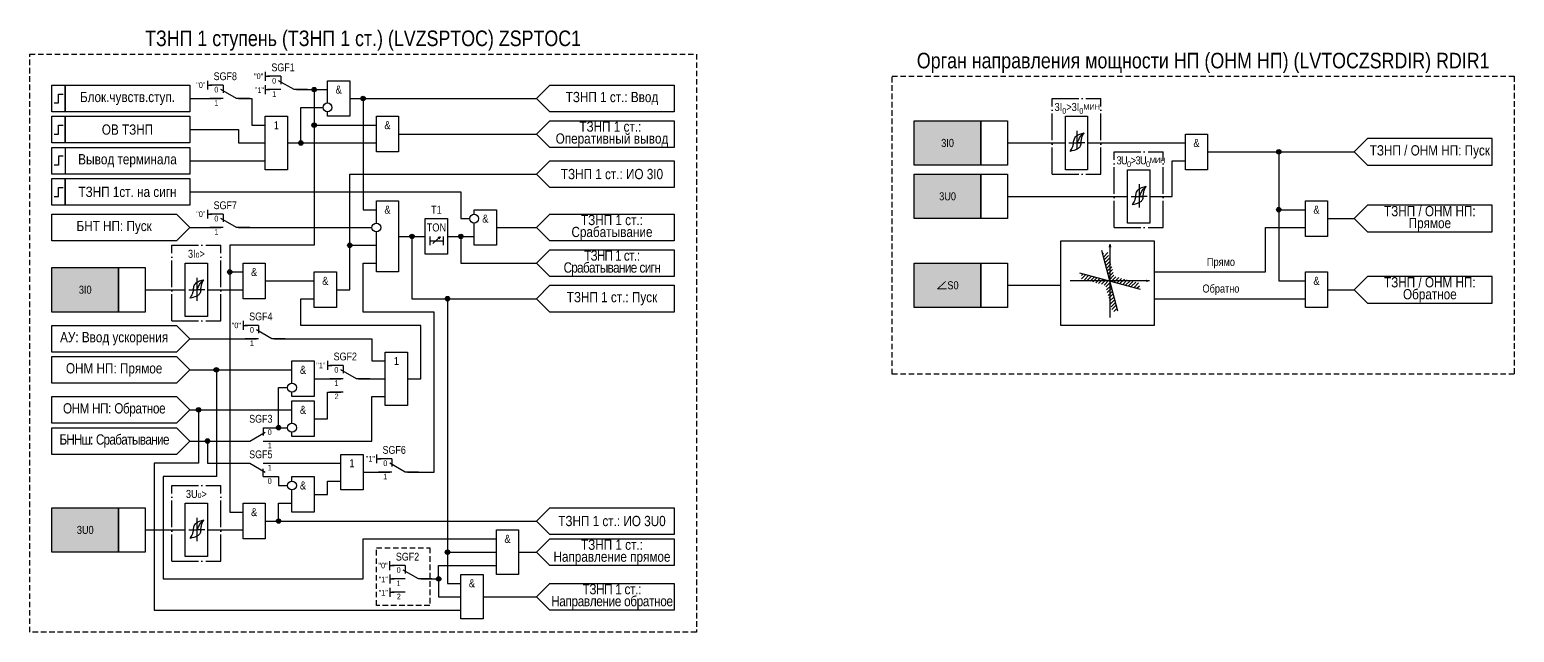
# Model space of a CAD drawing. Header units: millimetres. Extents: x -57 to 2715, y -449 to 291.
# Drawn here: x 568 to 902, y 156 to 291.5 of the extents above; entities that cross this region are included whole.
import ezdxf
from ezdxf.enums import TextEntityAlignment as Align

# ---------------------------------------------------------------- set-up
doc = ezdxf.new("R2010")
doc.units = ezdxf.units.MM
doc.linetypes.add('ACAD_ISO04W100', pattern=[30, 24, -3, 0, -3])
doc.linetypes.add('штриховая2', pattern=[0.375, 0.25, -0.125])
doc.layers.add('TEXT', color=7, linetype='Continuous', lineweight=25)
doc.layers.add('Основная', color=7, linetype='Continuous')
doc.styles.add('1.8_Gost_RD', font='ARIALN.TTF', dxfattribs={"height": 1.8})
doc.styles.add('2.5_Gost_RD', font='ARIALN.TTF', dxfattribs={"height": 2.5})
doc.styles.add('3.5_Gost_RD', font='ARIALN.TTF', dxfattribs={"height": 3.5})
doc.styles.add('Вывод', font='ARIALN.TTF', dxfattribs={"height": 2.5})
doc.styles.add('Компонент', font='ARIALN.TTF', dxfattribs={"height": 3.5})

# ---------------------------------------------------------------- blocks, each defined once
blk = doc.blocks.new('*U70')
at = {"layer": 'Основная', "linetype": 'ACAD_ISO04W100', "ltscale": 0.25}
for p, q in [((0, 0), (11, 0)), ((0, -17), (0, 0)), ((11, -17), (11, 0)), ((0, -17), (11, -17))]:
    blk.add_line(p, q, dxfattribs=at)
at = {"layer": 'Основная', "style": 'Компонент'}
blk.add_attdef('ОУ', text='', height=3.5, dxfattribs=at).set_placement((11, 0), align=Align.MIDDLE_CENTER)
blk = doc.blocks.new('*U80')
at = {"layer": 'Основная', "color": 0}
blk.add_line((0, 0), (7, 4), dxfattribs=at)
at = {"layer": 'Основная', "ltscale": 0.35}
blk.add_line((6, 6), (6, 2.5), dxfattribs=at)
blk = doc.blocks.new('*U92')
at = {"layer": 'Основная', "color": 0}
for p, q in [((-3, 6), (-9, 6)), ((-3, 0), (-9, 0)), ((9, 0), (3, 0))]:
    blk.add_line(p, q, dxfattribs=at)
at = {"layer": 'Основная', "color": 0, "ltscale": 0.25, "xscale": -1}
blk.add_blockref('*U80', (3, 0), dxfattribs=at)
at = {"layer": 'Основная'}
for tag, height, style, p in [('В1', 2.5, 'Вывод', (-13, 6)), ('ОУ', 3.5, 'Компонент', (-2, 10)), ('В2', 2.5, 'Вывод', (-6, 4)), ('В3', 2.5, 'Вывод', (-6, -2))]:
    blk.add_attdef(tag, text='', height=height, dxfattribs=dict(at, style=style)).set_placement(p, align=Align.MIDDLE_CENTER)
blk = doc.blocks.new('Точка')
at = {"ltscale": 100}
h = blk.add_hatch(color=256, dxfattribs=at)
h.dxf.hatch_style = 1
edge = h.paths.add_edge_path()
edge.add_arc((0, 0), 0.5, 0, 360)
blk.add_circle((0, 0), 0.5, dxfattribs=at)
blk = doc.blocks.new('*U95')
at = {"layer": 'Основная', "color": 0}
for p, q in [((-9, 0), (-3, 0)), ((3, 6), (9, 6)), ((3, 0), (9, 0))]:
    blk.add_line(p, q, dxfattribs=at)
at = {"layer": 'Основная', "color": 0, "ltscale": 0.25}
blk.add_blockref('*U80', (-3, 0), dxfattribs=at)
at = {"layer": 'Основная'}
for tag, height, style, p in [('В2', 2.5, 'Вывод', (6, 8)), ('В1', 2.5, 'Вывод', (14, 6)), ('В3', 2.5, 'Вывод', (6, 2)), ('ОУ', 3.5, 'Компонент', (2, -4))]:
    blk.add_attdef(tag, text='', height=height, dxfattribs=dict(at, style=style)).set_placement(p, align=Align.MIDDLE_CENTER)
blk = doc.blocks.new('*U94')
at = {"layer": 'Основная', "color": 0}
for p, q in [((-3, 6), (-9, 6)), ((-3, 0), (-9, 0)), ((9, 0), (3, 0))]:
    blk.add_line(p, q, dxfattribs=at)
at = {"layer": 'Основная', "color": 0, "ltscale": 0.25, "xscale": -1}
blk.add_blockref('*U80', (3, 0), dxfattribs=at)
at = {"layer": 'Основная'}
for tag, height, style, p in [('В1', 2.5, 'Вывод', (-12.69, 6)), ('ОУ', 3.5, 'Компонент', (-2, 10)), ('В2', 2.5, 'Вывод', (-6, 4)), ('В3', 2.5, 'Вывод', (-6, -2))]:
    blk.add_attdef(tag, text='', height=height, dxfattribs=dict(at, style=style)).set_placement(p, align=Align.MIDDLE_CENTER)
blk = doc.blocks.new('*U93')
at = {"layer": 'Основная', "color": 0}
for p, q in [((-9, 0), (-3, 0)), ((3, 6), (9, 6)), ((3, 0), (9, 0))]:
    blk.add_line(p, q, dxfattribs=at)
at = {"layer": 'Основная', "color": 0, "ltscale": 0.25}
blk.add_blockref('*U80', (-3, 0), dxfattribs=at)
at = {"layer": 'Основная'}
for tag, height, style, p in [('ОУ', 3.5, 'Компонент', (2, 10)), ('В1', 2.5, 'Вывод', (13, 6)), ('В2', 2.5, 'Вывод', (6, 4)), ('В3', 2.5, 'Вывод', (6, -2))]:
    blk.add_attdef(tag, text='', height=height, dxfattribs=dict(at, style=style)).set_placement(p, align=Align.MIDDLE_CENTER)
blk = doc.blocks.new('*U90')
at = {"layer": 'Основная', "linetype": 'ACAD_ISO04W100', "ltscale": 0.25}
for p, q in [((0, 0), (11, 0)), ((0, -17), (0, 0)), ((11, -17), (11, 0)), ((0, -17), (11, -17))]:
    blk.add_line(p, q, dxfattribs=at)
at = {"layer": 'Основная', "style": 'Компонент'}
blk.add_attdef('ОУ', text='', height=3.5, dxfattribs=at).set_placement((11, 0), align=Align.MIDDLE_CENTER)

msp = doc.modelspace()

# ---------------------------------------------------------------- hatches: boundary and pattern name
at = {"ltscale": 100, "true_color": 0xef8637}
h = msp.add_hatch(color=30, dxfattribs=at)
h.dxf.hatch_style = 1
h.paths.add_polyline_path([(767, 271), (782, 271), (782, 261), (767, 261)])
h = msp.add_hatch(color=30, dxfattribs=at)
h.dxf.hatch_style = 1
h.paths.add_polyline_path([(767, 259), (782, 259), (782, 249), (767, 249)])
at = {"ltscale": 100}
h = msp.add_hatch(dxfattribs=at)
h.set_pattern_fill('ANSI31', color=256, scale=0.18)
h.set_pattern_definition([(45, (-323, 51), (-0.40411153, 0.40411153), [])])
edge = h.paths.add_edge_path()
edge.add_line((817.7049, 234.4714), (812, 236))
edge.add_line((812, 236), (810.5637, 241.3604))
edge.add_arc((811.0699, 234.7392), 6.6405, 94.371739, 105)
edge.add_line((809.3512, 241.1534), (811, 235))
edge.add_line((811, 235), (817.5406, 233.2474))
edge.add_arc((811.0699, 234.7392), 6.6405, 347.017688, 357.688134)
edge = h.paths.add_edge_path()
edge.add_line((804.471, 235.4815), (810, 234))
edge.add_line((810, 234), (811.5761, 228.1181))
edge.add_arc((811.0699, 234.7392), 6.6405, 274.371739, 285)
edge.add_line((812.7886, 228.325), (811, 235))
edge.add_line((811, 235), (804.7201, 236.6827))
edge.add_arc((811.0699, 234.7392), 6.6405, 162.982312, 173.582199)
h = msp.add_hatch(color=256, dxfattribs=at)
h.dxf.hatch_style = 1
h.paths.add_polyline_path([(811, 243.2509), (810.8811, 242.5589, -0.30517304), (811.0027, 242.6415)])
h.paths.add_polyline_path([(811, 243.2509), (811.0027, 242.6415, -0.30517304), (811.1249, 242.56)])
at = {"ltscale": 100, "true_color": 0xef8637}
h = msp.add_hatch(color=30, dxfattribs=at)
h.dxf.hatch_style = 1
h.paths.add_polyline_path([(573, 238), (588, 238), (588, 228), (573, 228)])
h = msp.add_hatch(color=30, dxfattribs=at)
h.dxf.hatch_style = 1
h.paths.add_polyline_path([(767, 239), (782, 239), (782, 229), (767, 229)])
at = {"ltscale": 100}
h = msp.add_hatch(color=256, dxfattribs=at)
h.dxf.hatch_style = 1
h.paths.add_polyline_path([(819.9352, 235), (819.2433, 235.1194, -0.30517304), (819.3258, 234.9978)])
h.paths.add_polyline_path([(819.9352, 235), (819.3258, 234.9978, -0.30517304), (819.2442, 234.8756)])
at = {"ltscale": 100, "true_color": 0xef8637}
h = msp.add_hatch(color=30, dxfattribs=at)
h.dxf.hatch_style = 1
h.paths.add_polyline_path([(573, 184), (588, 184), (588, 174), (573, 174)])

# ---------------------------------------------------------------- linework, layer by layer
at = {"ltscale": 100}
for p, q in [((621, 282), (621, 280)), ((621, 281), (622, 281)), ((608, 280), (608, 278)), ((608, 279), (609, 279)), ((621, 279), (621, 277)), ((621, 278), (622, 278)), ((860, 264), (866, 264)), ((608, 251), (608, 249)), ((608, 250), (609, 250)), ((860, 249), (866, 249)), ((658.6716, 243.4146), (660.3426, 244.9005)), ((660.3426, 244.9005), (659.8206, 244.6777)), ((660.3426, 244.9005), (660.0758, 244.4341)), ((812.8301, 228.1699), (809.1699, 241.8301)), ((811, 243.2509), (810.8811, 242.5589)), ((811, 243.2509), (811, 226.7491)), ((811, 243.2509), (811.1249, 242.56)), ((788, 234), (800, 234)), ((819.9352, 235), (802.0648, 235)), ((804.1699, 236.8301), (817.8301, 233.1699)), ((819.9352, 235), (819.2433, 235.1194)), ((819.9352, 235), (819.2442, 234.8756)), ((603.7865, 233.0009), (605.6014, 233.0009)), ((607.4163, 233.0028), (605.6014, 233.0009)), ((860, 233), (866, 233)), ((616, 226), (616, 224)), ((616, 225), (617, 225)), ((635, 217), (635, 215)), ((635, 216), (636, 216)), ((638.5, 210), (635.5, 210)), ((646, 196), (646, 194)), ((646, 195), (647, 195)), ((603.7865, 179.0009), (605.6014, 179.0009)), ((607.4163, 179.0028), (605.6014, 179.0009)), ((649, 170), (649, 172)), ((649, 171), (650, 171)), ((649, 169), (649, 167)), ((649, 168), (650, 168)), ((649, 166), (649, 164)), ((649, 165), (650, 165)), ((652.5, 165), (649.5, 165))]:
    msp.add_line(p, q, dxfattribs=at)
for p, q in [((803.6, 268.72), (803.6, 264.52)), ((817.6, 256.72), (817.6, 251.52)), ((605.6, 235.72), (605.6, 230.52)), ((605.6, 181.72), (605.6, 176.52))]:
    msp.add_line(p, q)
at = {"color": 7, "ltscale": 100}
for p, q in [((801.7865, 266.0009), (803.6014, 266.0009)), ((802.8108, 266), (804.491, 266)), ((805.4163, 266.0028), (803.6014, 266.0009)), ((815.7865, 254.0009), (817.6014, 254.0009)), ((816.8108, 254), (818.491, 254)), ((819.4163, 254.0028), (817.6014, 254.0009))]:
    msp.add_line(p, q, dxfattribs=at)
at = {"linetype": 'штриховая2', "ltscale": 5}
for points in [[(568, 286), (718, 286), (718, 156), (568, 156)], [(646, 175), (658, 175), (658, 162), (646, 162)]]:
    msp.add_lwpolyline(points, close=True, dxfattribs=at)
at = {"color": 7, "linetype": 'штриховая2', "ltscale": 5}
msp.add_lwpolyline([(762, 281), (902, 281), (902, 214), (762, 214)], close=True, dxfattribs=at)
at = {"ltscale": 100}
for points in [[(573, 279), (576, 279), (576, 273), (573, 273)], [(576, 279), (604, 279), (604, 273), (576, 273)], [(713, 279), (713, 273), (685, 273), (682, 276), (685, 279)], [(573, 272), (576, 272), (576, 266), (573, 266)], [(576, 272), (604, 272), (604, 266), (576, 266)], [(621, 272), (626, 272), (626, 260), (621, 260)], [(646, 272), (651, 272), (651, 264), (646, 264)], [(713, 265), (685, 265), (682, 268), (685, 271), (713, 271)], [(767, 271), (782, 271), (782, 261), (767, 261)], [(782, 271), (788, 271), (788, 261), (782, 261)], [(801, 272), (806, 272), (806, 260), (801, 260)], [(828, 268), (833, 268), (833, 260), (828, 260)], [(573, 265), (576, 265), (576, 259), (573, 259)], [(573, 265), (604, 265), (604, 259), (573, 259)], [(897, 261), (897, 267), (869, 267), (866, 264), (869, 261)], [(713, 262), (713, 256), (685, 256), (682, 259), (685, 262)], [(573, 258), (576, 258), (576, 252), (573, 252)], [(576, 258), (604, 258), (604, 252), (576, 252)], [(767, 259), (782, 259), (782, 249), (767, 249)], [(782, 259), (788, 259), (788, 249), (782, 249)], [(815, 260), (820, 260), (820, 248), (815, 248)], [(855, 253), (860, 253), (860, 245), (855, 245)], [(869, 252), (866, 249), (869, 246), (897, 246), (897, 252)], [(601, 250), (604, 247), (601, 244), (573, 244), (573, 250)], [(657, 249), (662, 249), (662, 241), (657, 241)], [(682, 247), (685, 250), (713, 250), (713, 244), (685, 244)], [(800, 244), (821, 244), (821, 225), (800, 225)], [(682, 239), (685, 242), (713, 242), (713, 236), (685, 236)], [(573, 238), (588, 238), (588, 228), (573, 228)], [(588, 238), (594, 238), (594, 228), (588, 228)], [(603, 239), (608, 239), (608, 227), (603, 227)], [(616, 239), (621, 239), (621, 231), (616, 231)], [(767, 239), (782, 239), (782, 229), (767, 229)], [(782, 239), (788, 239), (788, 229), (782, 229)], [(632, 237), (637, 237), (637, 229), (632, 229)], [(682, 231), (685, 234), (713, 234), (713, 228), (685, 228)], [(855, 237), (860, 237), (860, 229), (855, 229)], [(897, 230), (897, 236), (869, 236), (866, 233), (869, 230)], [(601, 225), (604, 222), (601, 219), (573, 219), (573, 225)], [(601, 218), (604, 215), (601, 212), (573, 212), (573, 218)], [(648, 219), (653, 219), (653, 207), (648, 207)], [(601, 209), (604, 206), (601, 203), (573, 203), (573, 209)], [(601, 202), (604, 199), (601, 196), (573, 196), (573, 202)], [(638, 196), (643, 196), (643, 188), (638, 188)], [(573, 184), (588, 184), (588, 174), (573, 174)], [(588, 184), (594, 184), (594, 174), (588, 174)], [(603, 185), (608, 185), (608, 173), (603, 173)], [(616, 185), (621, 185), (621, 177), (616, 177)], [(713, 184), (713, 178), (685, 178), (682, 181), (685, 184)], [(673, 179), (678, 179), (678, 169), (673, 169)], [(713, 177), (713, 171), (685, 171), (682, 174), (685, 177)], [(665, 169), (670, 169), (670, 159), (665, 159)], [(682, 164), (685, 167), (713, 167), (713, 161), (685, 161)]]:
    msp.add_lwpolyline(points, close=True, dxfattribs=at)
for points in [[(628, 278), (632, 278), (632, 243), (613, 243), (613, 237), (616, 237)], [(628, 278), (632, 278), (632, 243), (613, 243), (613, 183), (616, 183)], [(628, 278), (635, 278)], [(628, 278), (632, 278), (632, 270), (646, 270)], [(635, 275), (635, 280), (640, 280), (640, 272), (635, 272), (635, 273)], [(604, 276), (611, 276)], [(615, 276), (618, 276), (618, 270), (621, 270)], [(626, 266), (629, 266), (629, 274), (634, 274)], [(640, 276), (682, 276)], [(640, 276), (643, 276), (643, 251), (646, 251)], [(604, 269), (615, 269), (615, 266), (621, 266)], [(651, 268), (682, 268)], [(626, 266), (646, 266)], [(788, 266), (801, 266)], [(806, 266), (828, 266)], [(833, 264), (861, 264)], [(833, 264), (849, 264), (849, 251), (855, 251)], [(833, 264), (849, 264), (849, 235), (855, 235)], [(604, 262), (621, 262)], [(820, 254), (825, 254), (825, 262), (828, 262)], [(637, 233), (640, 233), (640, 259), (682, 259)], [(604, 255), (665, 255), (665, 249), (667, 249)], [(788, 254), (815, 254)], [(646, 248), (646, 253), (651, 253), (651, 237), (646, 237), (646, 246)], [(668, 250), (668, 251), (673, 251), (673, 243), (668, 243), (668, 248)], [(604, 247), (611, 247)], [(615, 247), (645, 247)], [(651, 245), (654, 245), (654, 231), (662, 231), (662, 174), (673, 174)], [(651, 245), (654, 245), (654, 231), (662, 231), (662, 167), (665, 167)], [(651, 245), (654, 245)], [(651, 245), (657, 245)], [(651, 245), (654, 245), (654, 231), (682, 231)], [(658, 245), (658, 243)], [(658, 244), (661, 244)], [(661, 245), (661, 243)], [(662, 245), (668, 245)], [(662, 245), (665, 245), (665, 239), (682, 239)], [(673, 247), (682, 247)], [(821, 237), (846, 237), (846, 247), (855, 247)], [(637, 233), (640, 233), (640, 243), (646, 243)], [(653, 192), (659, 192), (659, 228), (643, 228), (643, 239), (646, 239)], [(621, 235), (632, 235)], [(804.1699, 236.8301), (817.8301, 233.1699)], [(594, 233), (603, 233)], [(608, 233), (616, 233)], [(653, 213), (656, 213), (656, 225), (629, 225), (629, 231), (632, 231)], [(821, 231), (855, 231)], [(604, 222), (619, 222)], [(623, 222), (645, 222), (645, 217), (648, 217)], [(604, 215), (610, 215), (610, 191), (598, 191), (598, 168), (643, 168), (643, 177), (673, 177)], [(604, 215), (627, 215)], [(627, 212), (627, 217), (632, 217), (632, 209), (627, 209), (627, 210)], [(621, 202), (624, 202), (624, 211), (626, 211)], [(632, 213), (638, 213)], [(642, 213), (648, 213)], [(621, 199), (645, 199), (645, 209), (648, 209)], [(627, 203), (627, 208), (632, 208), (632, 200), (627, 200), (627, 201)], [(632, 204), (635, 204), (635, 210), (638, 210)], [(604, 206), (606, 206), (606, 194), (596, 194), (596, 161), (665, 161)], [(604, 206), (627, 206)], [(621, 202), (626, 202)], [(604, 199), (617, 199)], [(604, 199), (608, 199), (608, 194), (617, 194)], [(621, 194), (638, 194)], [(621, 191), (624, 191), (624, 189), (626, 189)], [(627, 190), (627, 191), (632, 191), (632, 183), (627, 183), (627, 188)], [(643, 192), (649, 192)], [(632, 187), (635, 187), (635, 190), (638, 190)], [(621, 181), (624, 181), (624, 185), (627, 185)], [(621, 181), (682, 181)], [(594, 179), (603, 179)], [(608, 179), (616, 179)], [(678, 174), (682, 174)], [(656, 168), (660, 168), (660, 171), (673, 171)], [(657, 168), (660, 168), (660, 164), (665, 164)], [(670, 164), (682, 164)]]:
    msp.add_lwpolyline(points, dxfattribs=at)
at = {"lineweight": 30, "ltscale": 100}
for points in [[(573.5, 275), (574.5, 275), (574.5, 277), (575.5, 277)], [(573.5, 268), (574.5, 268), (574.5, 270), (575.5, 270)], [(575.5, 263), (574.5, 263), (574.5, 261), (573.5, 261)], [(573.5, 254), (574.5, 254), (574.5, 256), (575.5, 256)]]:
    msp.add_lwpolyline(points, dxfattribs=at)
at = {"ltscale": 100}
for centre in [(635, 274), (646, 247), (668, 249), (627, 211), (627, 202), (627, 189)]:
    msp.add_circle(centre, 1, dxfattribs=at)
for centre, start, end in [((811.0032, 242.5099), 22.366304, 158.132512), ((819.1942, 234.9973), 292.323869, 68.090076)]:
    msp.add_arc(centre, 0.1316, start, end, dxfattribs=at)
for points in [[(802.8, 265.92), (802.9527, 266.7081), (803.4415, 267.5439), (805.2, 268.257)], [(803.6014, 266.0009), (804, 266.72), (804.4669, 267.5973), (805.2, 268.257)], [(804.4795, 265.92), (804.6, 266.7081), (804.8118, 267.5439), (805.2, 268.257)], [(802.8, 265.92), (802.6, 265.1319), (802, 264.12)], [(804.4795, 265.92), (804.2473, 265.1319), (803.7586, 264.6696), (802, 264.12)], [(816.8, 253.92), (816.6, 253.1319), (816, 252.12)], [(818.4795, 253.92), (818.2473, 253.1319), (817.7586, 252.6696), (816, 252.12)], [(816.8, 253.92), (816.9527, 254.7081), (817.4415, 255.5439), (819.2, 256.257)], [(817.6014, 254.0009), (818, 254.72), (818.4669, 255.5973), (819.2, 256.257)], [(818.4795, 253.92), (818.6, 254.7081), (818.8118, 255.5439), (819.2, 256.257)], [(604.8, 232.92), (604.9527, 233.7081), (605.4415, 234.5439), (607.2, 235.257)], [(605.6014, 233.0009), (606, 233.72), (606.4669, 234.5973), (607.2, 235.257)], [(606.4795, 232.92), (606.6, 233.7081), (606.8118, 234.5439), (607.2, 235.257)], [(604.8, 232.92), (604.6, 232.1319), (604, 231.12)], [(606.4795, 232.92), (606.2473, 232.1319), (605.7586, 231.6696), (604, 231.12)], [(604.8, 178.92), (604.9527, 179.7081), (605.4415, 180.5439), (607.2, 181.257)], [(605.6014, 179.0009), (606, 179.72), (606.4669, 180.5973), (607.2, 181.257)], [(606.4795, 178.92), (606.6, 179.7081), (606.8118, 180.5439), (607.2, 181.257)], [(604.8, 178.92), (604.6, 178.1319), (604, 177.12)], [(606.4795, 178.92), (606.2473, 178.1319), (605.7586, 177.6696), (604, 177.12)]]:
    msp.add_spline(points, degree=3)

# ---------------------------------------------------------------- block references
for p in [(632, 278), (643, 276), (632, 270), (629, 266), (849, 264), (849, 251), (654, 245), (665, 245), (640, 243), (613, 237), (662, 231), (610, 215), (606, 206), (624, 202), (608, 199), (624, 181), (662, 174), (660, 168)]:
    msp.add_blockref('Точка', p, dxfattribs=at)
at = {"layer": 'Основная', "ltscale": 0.25, "xscale": 0.5, "yscale": 0.5, "zscale": 0.5}
for name, p, values in [('*U92', (626, 278), {'ОУ': 'SGF1', 'В1': '"0"', 'В2': '0', 'В3': '1'}), ('*U92', (613, 276), {'ОУ': 'SGF8', 'В1': '"0"', 'В2': '0', 'В3': '1'}), ('*U92', (613, 247), {'ОУ': 'SGF7', 'В1': '"0"', 'В2': '0', 'В3': '1'}), ('*U92', (621, 222), {'ОУ': 'SGF4', 'В1': '"0"', 'В2': '0', 'В3': '1'}), ('*U92', (640, 213), {'ОУ': 'SGF2', 'В1': '"1"', 'В2': '0', 'В3': '1'}), ('*U94', (651, 192), {'ОУ': 'SGF6', 'В1': '"1"', 'В2': '0', 'В3': '1'}), ('*U92', (654, 168), {'ОУ': 'SGF2', 'В1': '"0"', 'В2': '0', 'В3': '1'})]:
    msp.add_blockref(name, p, dxfattribs=at).add_auto_attribs(values)
at = {"layer": 'Основная', "ltscale": 0.25}
for name, p in [('*U90', (798, 276)), ('*U90', (812, 264)), ('*U70', (600, 243)), ('*U70', (600, 189))]:
    msp.add_blockref(name, p, dxfattribs=at)
ref = msp.add_blockref('*U93', (619, 199), dxfattribs=dict(at, xscale=0.5, yscale=0.5, zscale=0.5))
ref.add_attrib('ОУ', 'SGF3', dxfattribs={"height": 1.75, "style": 'Компонент'}).set_placement((620, 204), align=Align.MIDDLE_CENTER)
ref.add_attrib('В2', '0', dxfattribs={"height": 1.25, "style": 'Вывод'}).set_placement((622, 201), align=Align.MIDDLE_CENTER)
ref.add_attrib('В3', '1', dxfattribs={"height": 1.25, "style": 'Вывод'}).set_placement((622, 198), align=Align.MIDDLE_CENTER)
ref = msp.add_blockref('*U95', (619, 194), dxfattribs=dict(at, xscale=-0.5, yscale=0.5, zscale=0.5, rotation=180))
ref.add_attrib('ОУ', 'SGF5', dxfattribs={"height": 1.75, "style": 'Компонент'}).set_placement((620, 196), align=Align.MIDDLE_CENTER)
ref.add_attrib('В2', '0', dxfattribs={"height": 1.25, "style": 'Вывод'}).set_placement((622, 190), align=Align.MIDDLE_CENTER)
ref.add_attrib('В3', '1', dxfattribs={"height": 1.25, "style": 'Вывод'}).set_placement((622, 193), align=Align.MIDDLE_CENTER)

# ---------------------------------------------------------------- texts
at = {"color": 30, "ltscale": 100, "char_height": 3.5, "attachment_point": 5, "style": '3.5_Gost_RD'}
for s, insert, width in [('ТЗНП 1 ступень (ТЗНП 1 ст.) (LVZSPTOC) {\\C6;ZSPTOC1}', (643, 289), 150), ('\\pxt49;Орган направления мощности НП (ОНМ НП) (LVTOCZSRDIR) {\\C6;RDIR1}', (832, 284), 140)]:
    msp.add_mtext(s, dxfattribs=dict(at, insert=insert, width=width))
at = {"ltscale": 100}
for s, insert, char_height, width, attachment_point, style in [('"1"', (618.6545, 278.4962), 1.25, 2, 1, '3.5_Gost_RD'), ('&', (637.5, 278), 1.8, 5, 5, '2.5_Gost_RD'), ('1', (623.5, 270), 1.8, 5, 5, '2.5_Gost_RD'), ('&', (648.5, 270), 1.8, 5, 5, '2.5_Gost_RD'), ('3I0', (774.5, 266), 1.8, 15, 5, '1.8_Gost_RD'), ('&', (830.5, 266), 1.8, 5, 5, '2.5_Gost_RD'), ('3U0', (774.5, 254), 1.8, 15, 5, '1.8_Gost_RD'), ('&', (648.5, 251), 1.8, 5, 5, '2.5_Gost_RD'), ('T1', (659.5, 251), 1.8, 5, 5, '2.5_Gost_RD'), ('&', (857.5, 251), 1.8, 5, 5, '2.5_Gost_RD'), ('\\pxsm0.7,t11;БНТ НП: Пуск', (587, 247), 2.3, 28, 5, '2.5_Gost_RD'), ('TON', (659.5, 247), 1.8, 5, 5, '2.5_Gost_RD'), ('&', (670.5, 249), 1.8, 5, 5, '2.5_Gost_RD'), ('\\pxqc;3I{\\A1;\\H0.62222x;\\S^ 0;}>', (600, 242), 1.8, 11, 1, '1.8_Gost_RD'), ('&', (618.5, 237), 1.8, 5, 5, '2.5_Gost_RD'), ('Прямо', (836, 239), 1.8, 20, 5, '2.5_Gost_RD'), ('3I0', (580.5, 233), 1.8, 15, 5, '1.8_Gost_RD'), ('&', (634.5, 235), 1.8, 5, 5, '2.5_Gost_RD'), ('{\\fISOCPEUR|b0|i0|c0|p34;∠}S0', (774.5, 234), 1.8, 15, 5, '1.8_Gost_RD'), ('Обратно', (836, 233), 1.8, 20, 5, '2.5_Gost_RD'), ('&', (857.5, 235), 1.8, 5, 5, '2.5_Gost_RD'), ('1', (650.5, 217), 1.8, 5, 5, '2.5_Gost_RD'), ('&', (629.5, 215), 1.8, 5, 5, '2.5_Gost_RD'), ('2', (636.5907, 209.6607), 1.25, 2, 1, '3.5_Gost_RD'), ('&', (629.5, 206), 1.8, 5, 5, '2.5_Gost_RD'), ('1', (640.5, 194), 1.8, 5, 5, '2.5_Gost_RD'), ('\\pxqc;3U{\\A1;\\H0.62222x;\\S^ 0;}>', (600, 188), 1.8, 11, 1, '1.8_Gost_RD'), ('&', (629.5, 189), 1.8, 5, 5, '2.5_Gost_RD'), ('&', (618.5, 183), 1.8, 5, 5, '2.5_Gost_RD'), ('3U0', (580.5, 179), 1.8, 15, 5, '1.8_Gost_RD'), ('&', (675.5, 177), 1.8, 5, 5, '2.5_Gost_RD'), ('"1"', (646.5, 168.4962), 1.25, 2, 1, '3.5_Gost_RD'), ('&', (667.5, 167), 1.8, 5, 5, '2.5_Gost_RD'), ('"1"', (646.5, 165.4962), 1.25, 2, 1, '3.5_Gost_RD'), ('2', (650.5907, 164.6607), 1.25, 2, 1, '3.5_Gost_RD')]:
    msp.add_mtext(s, dxfattribs=dict(at, insert=insert, char_height=char_height, width=width, attachment_point=attachment_point, style=style))
at = {"color": 7, "ltscale": 100, "char_height": 1.8, "width": 11, "attachment_point": 1, "style": '1.8_Gost_RD'}
for s, insert in [('\\A1; 3I{\\H0.7x;\\S^ 0;}>3I{\\H0.7x;\\S^ 0;\\H0.95239x;МИН}', (798, 275)), ('\\A1;{\\T0.9;3U\\H0.7x;\\S^ 0;\\H1.42857x;>3U\\H0.7x;\\S^ 0;\\H0.95239x;МИН}', (812.5, 263))]:
    msp.add_mtext(s, dxfattribs=dict(at, insert=insert))
at = {"layer": 'TEXT', "color": 0, "ltscale": 100, "char_height": 2.3, "width": 28, "attachment_point": 5, "style": '2.5_Gost_RD'}
for s, insert in [('\\pxsm0.7;{\\C256;Блок.чувств.ступ.}', (590, 276)), ('\\pxsm0.7;{\\C256;ОВ ТЗНП}', (590, 269)), ('\\pxsm0.7;{\\C256;ТЗНП / ОНМ НП: Пуск }', (883, 264)), ('\\pxsm0.7;{\\C256;Вывод терминала}', (590, 262)), ('{\\C256;ТЗНП 1ст. на сигн}', (590, 255)), ('\\pxsm0.7;{\\C256;ТЗНП / ОНМ НП: Прямое}', (883, 249)), ('\\pxsm0.7;{\\C256;ТЗНП / ОНМ НП: Обратное}', (883, 233))]:
    msp.add_mtext(s, dxfattribs=dict(at, insert=insert))
at = {"layer": 'TEXT', "ltscale": 100, "char_height": 2.3, "width": 28, "attachment_point": 5, "style": '2.5_Gost_RD'}
for s, insert in [('\\pxsm0.7;ТЗНП 1 ст.: Ввод', (699, 276)), ('\\pxsm0.7;ТЗНП 1 ст.:  Оперативный вывод', (699, 268)), ('\\pxsm0.7;ТЗНП 1 ст.: ИО 3I0', (699, 259)), ('\\pxsm0.7;ТЗНП 1 ст.: Срабатывание', (699, 247)), ('\\pxsm0.7;{\\T0.9;ТЗНП 1 ст.: Срабатывание сигн}', (699, 239)), ('\\pxsm0.7;ТЗНП 1 ст.: Пуск', (699, 231)), ('\\pxsm0.7;АУ: Ввод ускорения', (587, 222)), ('\\pxsm0.7;ОНМ НП: Прямое', (587, 215)), ('\\pxsm0.7;{\\T0.95;ОНМ НП: Обратное}', (587, 206)), ('\\pxsm0.7;{\\T0.9;БННш: Срабатывание}', (587, 199)), ('\\pxsm0.7;ТЗНП 1 ст.: ИО 3U0', (699, 181)), ('\\pxsm0.7;ТЗНП 1 ст.: Направление прямое', (699, 174)), ('\\pxsm0.7;{\\T0.95;ТЗНП 1 ст.: Направление обратное}', (699, 164))]:
    msp.add_mtext(s, dxfattribs=dict(at, insert=insert))

doc.saveas('drawing.dxf')
